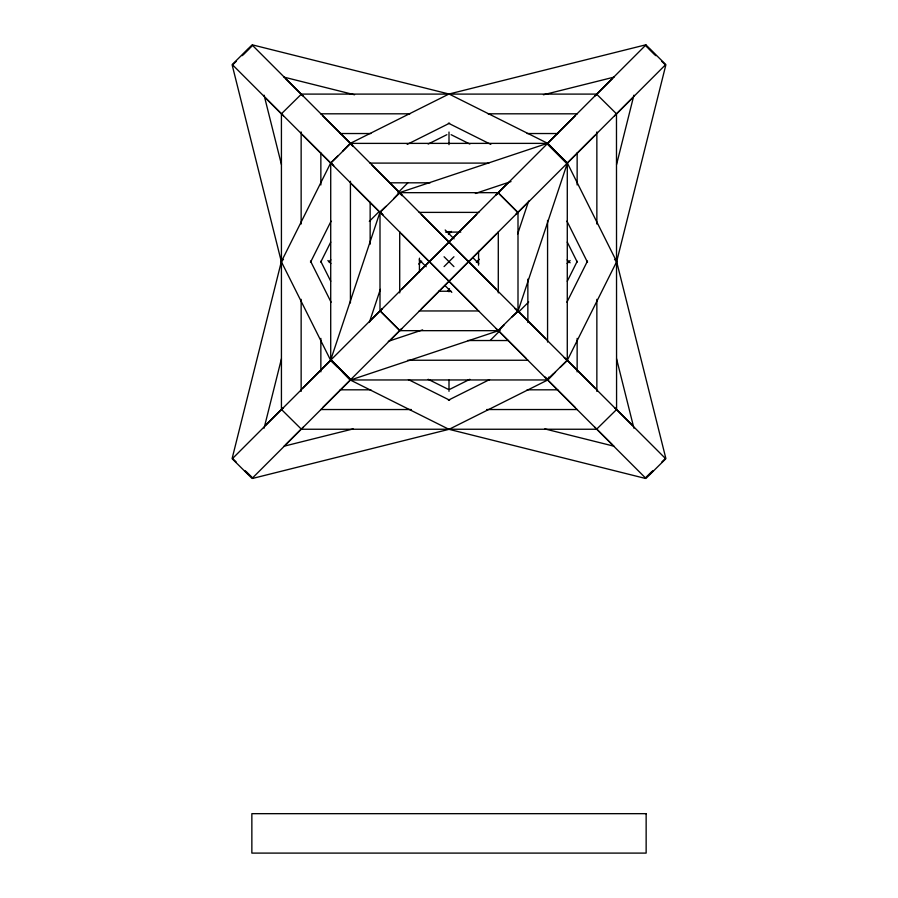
<?xml version="1.0" encoding="UTF-8"?>
<svg xmlns="http://www.w3.org/2000/svg" width="898" height="898" viewBox="0 0 898 898"><rect width="100%" height="100%" fill="white"/><g stroke="black" fill="none" stroke-linecap="round" stroke-linejoin="round"><path stroke-width="1.35" d="M330.711 360.244L330.722 163.099M350.422 302.929L350.433 181.284M370.144 244.2L370.144 202.252M527.856 322.494L527.856 279.143M547.567 342.059L547.578 220.414M567.278 360.244L567.289 163.099M596.856 391.393L596.856 299.337M281.512 260.992L232.223 458.137L236.152 461.931M264.091 428.178L281.433 358.83M616.567 164.514L633.909 95.177M616.488 262.351L665.777 65.206L661.848 61.412M385.972 206.338L380.09 211.849L330.801 359.705L350.422 379.136M369.347 322.36L380.348 289.358M517.652 233.985L528.653 200.984M512.028 317.005L517.91 311.505L567.199 163.638L547.578 144.219M337.682 156.095L330.812 162.729L281.523 261.296L283.487 259.399M310.506 262.283L331.093 221.11M320.766 262.048L330.745 242.09M567.255 281.265L577.234 261.296M566.907 302.233L587.494 261.06M548.813 377.081L547.567 379.573L553.46 373.882M560.318 367.248L567.188 360.614L616.477 262.048M393.672 198.649L399.172 192.756L547.039 143.467L566.458 163.099M504.328 324.694L498.828 330.587L350.961 379.876L331.542 360.244M242.09 55.698L248.735 48.829M342.475 151.335L350.052 143.478L448.618 94.2M449.382 429.154L547.948 379.865L555.525 372.019M649.265 474.514L653.059 470.597M303.277 427.179L301.335 429.143L281.523 409.533L283.465 407.569M382.043 308.991L380.101 310.955L399.913 330.576L401.855 328.612M508.246 182.62L370.144 320.912M496.145 194.731L498.087 192.767L517.899 212.388L515.957 214.353M594.723 96.165L596.665 94.2L616.477 113.822L616.578 409.533L596.665 429.143L594.723 427.19M614.535 115.775L616.477 113.822M328.881 261.812L330.857 259.836M369.303 221.402L379.158 211.535M397.881 192.812L407.737 182.956M418.715 264.079L421.69 261.105M448.439 234.356L451.402 231.381M265.46 425.394L281.231 409.623M302.918 387.936L330.52 360.345M382.065 308.822L330.812 360.053L350.422 379.865M401.496 289.369L430.075 260.779M449.101 241.955L476.692 214.364M496.325 194.72L575.27 115.786M595.969 95.087L612.728 78.328M444.072 266.605L453.928 256.738M285.272 445.015L301.043 429.244L596.856 429.244L612.728 445.015M322.73 407.557L401.675 328.634M421.308 308.979L527.856 202.432M389.754 340.724L468.621 261.677L252.046 44.911L232.245 64.533L476.703 308.991M467.925 262.564L496.504 233.974M515.935 214.521L567.188 163.29L547.578 143.478M567.48 162.998L595.082 135.407M616.769 113.72L632.54 97.949M447.586 290.963L449.561 288.988M476.31 262.238L479.285 259.264M490.263 340.387L500.119 330.531M518.842 311.808L528.697 301.952M567.143 263.507L570.107 260.543M281.433 409.533L281.422 113.81L301.335 94.2L303.277 96.153M449.191 242.056L429.379 261.677L645.954 478.432L665.755 458.811L448.809 242.056M236.152 61.412L232.223 65.206L281.512 262.351M243.021 54.767L251.855 46.225M646.145 477.119L652.027 471.428M661.848 461.931L665.777 458.137L616.488 260.992M407.198 144.387L449.617 123.172M428.166 144.039L446.878 134.689M449.876 389.283L469.834 379.304M448.383 400.171L489.556 379.585M475.368 193.463L511.007 181.576M388.306 341.33L422.632 329.88M448.327 94.189L645.46 44.9M543.436 94.784L614.142 77.105M283.858 446.239L353.195 428.907M252.54 478.443L449.674 429.154M301.144 94.099L596.856 94.099M320.676 113.81L409.948 113.81M488.052 113.81L577.324 113.822M340.196 133.533L370.885 133.533M527.115 133.533L557.804 133.533M547.578 143.377L350.433 143.388L322.73 115.786M370.01 163.099L488.86 163.099M389.586 182.822L430.131 182.81M399.711 192.666L498.289 192.677M419.164 212.388L478.859 212.388M445.531 232.099L460.797 232.099M438.594 291.244L451.088 291.244M419.142 310.955L478.836 310.955M399.711 330.666L498.289 330.677M467.869 340.533L508.414 340.533M407.748 360.244L527.99 360.244M350.422 379.966L547.567 379.955M340.196 389.811L370.885 389.811M527.115 389.811L557.804 389.811M320.676 409.533L411.34 409.533M486.66 409.533L577.324 409.533M252.54 44.9L449.674 94.189M283.858 77.105L354.553 94.784M544.805 428.907L614.142 446.239M448.327 429.154L645.46 478.443M449.382 94.2L547.948 143.478L555.536 151.324M448.383 123.172L490.813 144.387M451.122 134.689L469.834 144.039M428.166 379.304L448.136 389.283M408.433 379.585L449.617 400.171M448.618 429.154L350.052 379.865L342.464 372.019M646.145 46.225L654.979 54.767M560.33 156.084L567.199 162.718L616.477 261.296L614.513 259.399M337.67 367.26L330.801 360.626L281.523 262.048M245.973 471.428L251.855 477.119M514.969 308.586L517.91 311.505M380.09 211.849L383.031 214.757M350.052 143.478L353.015 146.43M544.985 376.913L547.948 379.865M567.143 259.848L570.107 262.8M445.195 229.989L454.074 238.857M472.797 257.591L478.713 263.507M467.925 260.779L496.515 289.369M517.214 310.068L545.793 338.658M567.48 360.345L595.082 387.947M616.769 409.623L632.54 425.394M285.272 78.328L302.031 95.087M372.019 165.075L399.621 192.677M421.297 214.353L448.899 241.955M444.072 256.738L453.928 266.605M497.402 329.689L525.981 358.268M546.68 378.967L575.27 407.557M265.46 97.949L281.231 113.72M302.918 135.407L330.52 163.009M352.207 184.696L380.786 213.275M401.485 233.974L430.075 262.564M419.287 259.836L426.191 266.74M444.914 285.474L451.817 292.366M327.893 260.543L330.857 263.507M564.247 357.662L567.188 360.614M330.812 162.729L333.753 165.681M498.289 192.767L517.899 212.579M614.535 407.569L616.477 409.533M565.246 358.28L567.188 360.244L547.376 379.854L545.434 377.901M515.957 309.002L517.899 310.955L498.098 330.576L496.156 328.612M401.844 194.731L399.902 192.767L380.101 212.388L382.043 214.341M352.566 145.442L350.624 143.489L330.812 163.099L332.754 165.064M399.172 192.756L402.091 195.708M281.523 113.81L283.465 115.775M380.101 310.764L399.711 330.576M649.265 48.829L655.91 55.698M244.941 470.597L248.735 474.514M566.919 221.11L587.505 262.283M567.255 242.09L577.234 262.048M320.766 261.296L330.745 281.254M310.495 261.06L331.081 302.233M616.567 358.83L633.909 428.178M264.091 95.177L281.433 164.514M596.856 131.95L596.856 224.017M577.145 152.873L577.145 184.954M577.145 338.389L577.145 371.873M518 212.388L518 310.955M498.289 231.819L498.289 292.905M478.567 251.26L478.567 265.146M449 132.04L449 144.645M449 231.538L449 234.344M449 288.999L449 291.805M449 380.101L449 391.315M419.433 258.197L419.433 272.083M399.711 231.83L399.711 292.916M380 212.388L380 310.955M320.855 152.873L320.855 184.954M320.855 338.389L320.855 371.862M301.144 131.95L301.144 224.006M301.144 299.337L301.144 391.393M645.954 44.911L547.387 143.478L567.188 163.099L665.755 64.533L645.954 44.911M330.812 360.244L232.245 458.811L252.046 478.432L350.613 379.865L330.812 360.244M646.145 813.667L251.855 813.667L251.855 853.1L646.145 853.1L646.145 813.667"/></g></svg>
